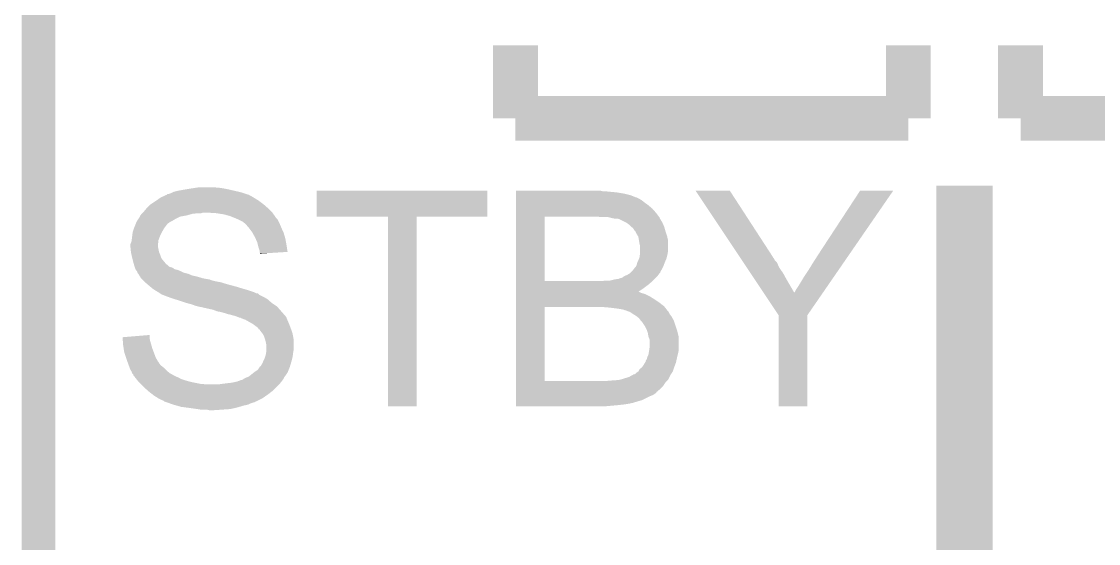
# Model space of a CAD drawing. Extents: x -4.2 to 27.1, y -3.9 to 55.1.
# Drawn here: x -1.346 to 3.527, y 19.971 to 22.333 of the extents above; entities that cross this region are included whole.
import ezdxf

# ---------------------------------------------------------------- set-up
doc = ezdxf.new("R2010")
doc.units = 0
doc.layers.add('MCP2517FD_CLICK_GKO', color=5, linetype='CONTINUOUS')
doc.layers.add('MCP2517FD_CLICK_GTO', color=14, linetype='CONTINUOUS')

msp = doc.modelspace()

# ---------------------------------------------------------------- linework, layer by layer
at = {"layer": 'MCP2517FD_CLICK_GKO', "const_width": 0.1524}
msp.add_lwpolyline([(-1.27, -3.81), (-1.27, 37.80028)], dxfattribs=at)
at = {"layer": 'MCP2517FD_CLICK_GTO'}
for points, const_width in [([(0.889, 21.8948), (0.889, 22.225)], 0.2032), ([(2.667, 21.8948), (2.667, 22.225)], 0.2032), ([(3.175, 21.8948), (3.175, 22.225)], 0.2032), ([(0.889, 21.8948), (2.667, 21.8948)], 0.2032), ([(3.175, 21.8948), (4.953, 21.8948)], 0.2032), ([(2.921, 11.049), (2.921, 21.59)], 0.254)]:
    msp.add_lwpolyline(points, dxfattribs=dict(at, const_width=const_width))
for points in [[(-0.71628, 21.53666), (-0.705106, 21.54174), (-0.296334, 21.53666), (-0.304802, 21.54174)], [(-0.705106, 21.54174), (-0.693936, 21.546818), (-0.304802, 21.54174), (-0.314956, 21.546818)], [(-0.693936, 21.546818), (-0.688358, 21.549354), (-0.314956, 21.546818), (-0.317494, 21.549354)], [(-0.688358, 21.549354), (-0.688346, 21.54936), (-0.317494, 21.549354), (-0.320036, 21.54936)], [(-0.688346, 21.54936), (-0.68834, 21.549362), (-0.320036, 21.54936), (-0.320042, 21.549362)], [(-0.68834, 21.549362), (-0.685794, 21.5519), (-0.320042, 21.549362), (-0.327656, 21.5519)], [(-0.685794, 21.5519), (-0.680716, 21.551902), (-0.327656, 21.5519), (-0.327662, 21.551902)], [(-0.680716, 21.551902), (-0.675638, 21.55444), (-0.327662, 21.551902), (-0.335278, 21.55444)], [(-0.675638, 21.55444), (-0.66802, 21.55698), (-0.335278, 21.55444), (-0.3429, 21.55698)], [(-0.66802, 21.55698), (-0.662942, 21.55952), (-0.3429, 21.55698), (-0.350522, 21.55952)], [(-0.662942, 21.55952), (-0.657858, 21.562062), (-0.350522, 21.55952), (-0.361536, 21.562062)], [(-0.657858, 21.562062), (-0.63754, 21.56714), (-0.361536, 21.562062), (-0.38354, 21.56714)], [(-0.63754, 21.56714), (-0.6096, 21.57222), (-0.38354, 21.56714), (-0.405552, 21.57222)], [(-0.6096, 21.57222), (-0.59436, 21.57476), (-0.405552, 21.57222), (-0.41656, 21.57476)], [(-0.59436, 21.57476), (-0.57912, 21.5773), (-0.41656, 21.57476), (-0.43053, 21.5773)], [(-0.57912, 21.5773), (-0.56261, 21.57984), (-0.43053, 21.5773), (-0.4445, 21.57984)], [(-0.56261, 21.57984), (-0.546098, 21.58238), (-0.4445, 21.57984), (-0.47244, 21.58238)], [(-0.01016, 21.450322), (-0.01014, 21.567118), (0.761978, 21.450322), (0.762, 21.567118)], [(-0.01014, 21.567118), (-0.010138, 21.56714), (0.762, 21.567118), (-0.010138, 21.56714)], [(0.89156, 21.5646), (0.891562, 21.56714), (1.285242, 21.5646), (1.275082, 21.56714)], [(0.89156, 21.56206), (0.89156, 21.5646), (1.3208, 21.56206), (1.2954, 21.5646)], [(0.89156, 21.55952), (0.89156, 21.56206), (1.34874, 21.55952), (1.3208, 21.56206)], [(0.89156, 21.55444), (0.89156, 21.55952), (1.37922, 21.55444), (1.34874, 21.55952)], [(0.89156, 21.546818), (0.89156, 21.55444), (1.409702, 21.546818), (1.37922, 21.55444)], [(0.89156, 21.53666), (0.89156, 21.546818), (1.435104, 21.53666), (1.409702, 21.546818)], [(1.704384, 21.56713), (1.70438, 21.567136), (1.859284, 21.56713), (1.70438, 21.567136)], [(1.90248, 21.269958), (1.704384, 21.56713), (2.05232, 21.269958), (1.859284, 21.56713)], [(2.2606, 21.28012), (2.448546, 21.567104), (2.40061, 21.28012), (2.598396, 21.567104)], [(2.448546, 21.567104), (2.44857, 21.56714), (2.598396, 21.567104), (2.44857, 21.56714)], [(-0.779778, 21.488402), (-0.76454, 21.50364), (-0.23114, 21.488402), (-0.248556, 21.50364)], [(-0.76454, 21.50364), (-0.76073, 21.50618), (-0.248556, 21.50364), (-0.25146, 21.50618)], [(-0.76073, 21.50618), (-0.74168, 21.51888), (-0.25146, 21.50618), (-0.268394, 21.51888)], [(-0.74168, 21.51888), (-0.738052, 21.52142), (-0.268394, 21.51888), (-0.271782, 21.52142)], [(-0.738052, 21.52142), (-0.71991, 21.53412), (-0.271782, 21.52142), (-0.2921, 21.53412)], [(-0.71991, 21.53412), (-0.71628, 21.53666), (-0.2921, 21.53412), (-0.296334, 21.53666)], [(0.89156, 21.536658), (0.89156, 21.53666), (1.437644, 21.536658), (1.435104, 21.53666)], [(0.89156, 21.53158), (0.89156, 21.536658), (1.447798, 21.53158), (1.437644, 21.536658)], [(0.89156, 21.52396), (0.89156, 21.53158), (1.4605, 21.52396), (1.447798, 21.53158)], [(0.89156, 21.5138), (0.89156, 21.52396), (1.4732, 21.5138), (1.4605, 21.52396)], [(0.89156, 21.5011), (0.89156, 21.5138), (1.49098, 21.5011), (1.4732, 21.5138)], [(0.89156, 21.48586), (0.89156, 21.5011), (1.508762, 21.48586), (1.49098, 21.5011)], [(-0.818728, 21.4376), (-0.810264, 21.450298), (-0.652778, 21.4376), (-0.627382, 21.450298)], [(-0.810264, 21.450298), (-0.81026, 21.450304), (-0.627382, 21.450298), (-0.62735, 21.450304)], [(-0.81026, 21.450304), (-0.810256, 21.452846), (-0.62735, 21.450304), (-0.613372, 21.452846)], [(-0.810256, 21.452846), (-0.808356, 21.45538), (-0.613372, 21.452846), (-0.599438, 21.45538)], [(-0.808356, 21.45538), (-0.802638, 21.463), (-0.599438, 21.45538), (-0.571502, 21.463)], [(-0.802638, 21.463), (-0.8001, 21.46554), (-0.571502, 21.463), (-0.5461, 21.46554)], [(-0.8001, 21.46554), (-0.797562, 21.468078), (-0.533404, 21.46554), (-0.525782, 21.468078)], [(-0.797562, 21.468078), (-0.79756, 21.46808), (-0.525782, 21.468078), (-0.505458, 21.46808)], [(-0.79756, 21.46808), (-0.79248, 21.47316), (-0.21082, 21.46808), (-0.215898, 21.47316)], [(-0.79248, 21.47316), (-0.779782, 21.488398), (-0.215898, 21.47316), (-0.231136, 21.488398)], [(-0.779782, 21.488398), (-0.779778, 21.488402), (-0.231136, 21.488398), (-0.23114, 21.488402)], [(-0.464818, 21.46554), (-0.505458, 21.46808), (-0.20904, 21.46554), (-0.21082, 21.46808)], [(-0.4318, 21.46046), (-0.464818, 21.46554), (-0.205484, 21.46046), (-0.20904, 21.46554)], [(-0.40386, 21.452842), (-0.4318, 21.46046), (-0.200152, 21.452842), (-0.205484, 21.46046)], [(-0.37846, 21.44268), (-0.40386, 21.452842), (-0.193038, 21.44268), (-0.200152, 21.452842)], [(0.312398, 21.4503), (-0.01016, 21.450322), (0.761978, 21.4503), (0.761978, 21.450322)], [(0.3124, 21.450278), (0.312398, 21.4503), (0.44196, 21.450278), (0.761978, 21.4503)], [(0.31242, 20.591802), (0.3124, 21.450278), (0.441938, 20.591802), (0.44196, 21.450278)], [(0.891552, 21.158222), (0.891558, 21.4503), (1.02108, 21.158222), (1.021102, 21.4503)], [(0.891558, 21.465542), (0.89156, 21.48586), (1.52654, 21.465542), (1.508762, 21.48586)], [(0.891558, 21.4503), (0.891558, 21.465542), (1.53797, 21.4503), (1.52654, 21.465542)], [(1.282698, 21.44776), (1.25222, 21.4503), (1.539874, 21.44776), (1.53797, 21.4503)], [(1.318278, 21.445216), (1.308102, 21.44776), (1.54178, 21.445216), (1.539874, 21.44776)], [(1.32842, 21.44268), (1.318278, 21.445216), (1.541784, 21.44268), (1.54178, 21.445216)], [(-0.843278, 21.379182), (-0.837354, 21.396958), (-0.7112, 21.379182), (-0.701042, 21.396958)], [(-0.837354, 21.396958), (-0.83566, 21.40204), (-0.701042, 21.396958), (-0.697232, 21.40204)], [(-0.83566, 21.40204), (-0.829566, 21.417278), (-0.697232, 21.40204), (-0.685802, 21.417278)], [(-0.829566, 21.417278), (-0.827532, 21.42236), (-0.685802, 21.417278), (-0.67818, 21.42236)], [(-0.827532, 21.42236), (-0.826516, 21.424898), (-0.67818, 21.42236), (-0.67564, 21.424898)], [(-0.826516, 21.424898), (-0.825498, 21.427442), (-0.67564, 21.424898), (-0.670556, 21.427442)], [(-0.825498, 21.427442), (-0.823808, 21.42998), (-0.670556, 21.427442), (-0.66548, 21.42998)], [(-0.823808, 21.42998), (-0.818728, 21.4376), (-0.66548, 21.42998), (-0.652778, 21.4376)], [(-0.378454, 21.442678), (-0.37846, 21.44268), (-0.193038, 21.442678), (-0.193038, 21.44268)], [(-0.366596, 21.437596), (-0.378454, 21.442678), (-0.187958, 21.437596), (-0.193038, 21.442678)], [(-0.36068, 21.43506), (-0.366596, 21.437596), (-0.18669, 21.43506), (-0.187958, 21.437596)], [(-0.345444, 21.427442), (-0.36068, 21.43506), (-0.18288, 21.427442), (-0.18669, 21.43506)], [(-0.34036, 21.422362), (-0.345444, 21.427442), (-0.18034, 21.422362), (-0.18288, 21.427442)], [(-0.335284, 21.419822), (-0.34036, 21.422362), (-0.17907, 21.419822), (-0.18034, 21.422362)], [(-0.333058, 21.41728), (-0.335284, 21.419822), (-0.1778, 21.41728), (-0.17907, 21.419822)], [(-0.3175, 21.3995), (-0.333058, 21.41728), (-0.17018, 21.3995), (-0.1778, 21.41728)], [(-0.30226, 21.379182), (-0.3175, 21.3995), (-0.161148, 21.379182), (-0.17018, 21.3995)], [(1.328458, 21.442674), (1.32842, 21.44268), (1.541784, 21.442674), (1.541784, 21.44268)], [(1.343662, 21.44014), (1.328458, 21.442674), (1.543474, 21.44014), (1.541784, 21.442674)], [(1.353822, 21.440138), (1.343662, 21.44014), (1.543476, 21.440138), (1.543474, 21.44014)], [(1.36144, 21.4376), (1.353822, 21.440138), (1.545168, 21.4376), (1.543476, 21.440138)], [(1.366516, 21.435062), (1.36144, 21.4376), (1.54686, 21.435062), (1.545168, 21.4376)], [(1.39192, 21.422358), (1.366516, 21.435062), (1.55448, 21.422358), (1.54686, 21.435062)], [(1.40208, 21.414738), (1.39192, 21.422358), (1.557748, 21.414738), (1.55448, 21.422358)], [(1.41224, 21.40458), (1.40208, 21.414738), (1.562102, 21.40458), (1.557748, 21.414738)], [(1.419862, 21.399498), (1.41224, 21.40458), (1.563554, 21.399498), (1.562102, 21.40458)], [(1.42494, 21.391878), (1.419862, 21.399498), (1.56573, 21.391878), (1.563554, 21.399498)], [(-0.847726, 21.343618), (-0.845186, 21.36394), (-0.72644, 21.343618), (-0.71882, 21.36394)], [(-0.845186, 21.36394), (-0.84328, 21.37918), (-0.71882, 21.36394), (-0.7112, 21.37918)], [(-0.84328, 21.37918), (-0.843278, 21.379182), (-0.7112, 21.37918), (-0.7112, 21.379182)], [(-0.300846, 21.37664), (-0.30226, 21.379182), (-0.160018, 21.37664), (-0.161148, 21.379182)], [(-0.28956, 21.35632), (-0.300846, 21.37664), (-0.153922, 21.35632), (-0.160018, 21.37664)], [(-0.287302, 21.35124), (-0.28956, 21.35632), (-0.1524, 21.35124), (-0.153922, 21.35632)], [(-0.2794, 21.333462), (-0.287302, 21.35124), (-0.149166, 21.333462), (-0.1524, 21.35124)], [(1.427494, 21.3868), (1.42494, 21.391878), (1.56718, 21.3868), (1.56573, 21.391878)], [(1.430026, 21.386786), (1.427494, 21.3868), (1.567186, 21.386786), (1.56718, 21.3868)], [(1.43764, 21.371562), (1.430026, 21.386786), (1.57226, 21.371562), (1.567186, 21.386786)], [(1.442214, 21.363938), (1.43764, 21.371562), (1.5748, 21.363938), (1.57226, 21.371562)], [(1.44526, 21.358858), (1.442214, 21.363938), (1.57593, 21.358858), (1.5748, 21.363938)], [(1.448224, 21.341078), (1.44526, 21.358858), (1.57988, 21.341078), (1.57593, 21.358858)], [(-0.85344, 21.320758), (-0.853438, 21.325844), (-0.72898, 21.320758), (-0.728416, 21.325844)], [(-0.85344, 21.313138), (-0.85344, 21.320758), (-0.72898, 21.313138), (-0.72898, 21.320758)], [(-0.852424, 21.30298), (-0.85344, 21.313138), (-0.72644, 21.30298), (-0.72898, 21.313138)], [(-0.853438, 21.325844), (-0.84836, 21.338544), (-0.728416, 21.325844), (-0.727004, 21.338544)], [(-0.851152, 21.290278), (-0.852424, 21.30298), (-0.723898, 21.290278), (-0.72644, 21.30298)], [(-0.84836, 21.338544), (-0.847726, 21.343618), (-0.727004, 21.338544), (-0.72644, 21.343618)], [(-0.276858, 21.3233), (-0.2794, 21.333462), (-0.14732, 21.3233), (-0.149166, 21.333462)], [(-0.274318, 21.31314), (-0.276858, 21.3233), (-0.145764, 21.31314), (-0.14732, 21.3233)], [(-0.269242, 21.297902), (-0.274318, 21.31314), (-0.14343, 21.297902), (-0.145764, 21.31314)], [(-0.26924, 21.290284), (-0.269242, 21.297902), (-0.142264, 21.290284), (-0.14343, 21.297902)], [(1.45034, 21.32838), (1.448224, 21.341078), (1.57988, 21.32838), (1.57988, 21.341078)], [(1.45288, 21.318218), (1.45034, 21.32838), (1.57988, 21.318218), (1.57988, 21.32838)], [(1.45288, 21.295358), (1.45288, 21.318218), (1.57988, 21.295358), (1.57988, 21.318218)], [(-0.8509, 21.287742), (-0.851152, 21.290278), (-0.722882, 21.287742), (-0.723898, 21.290278)], [(-0.848642, 21.277582), (-0.8509, 21.287742), (-0.71882, 21.277582), (-0.722882, 21.287742)], [(-0.84582, 21.26488), (-0.848642, 21.277582), (-0.714584, 21.26488), (-0.71882, 21.277582)], [(-0.845184, 21.262338), (-0.84582, 21.26488), (-0.713738, 21.262338), (-0.714584, 21.26488)], [(-0.84201, 21.24964), (-0.845184, 21.262338), (-0.70358, 21.24964), (-0.713738, 21.262338)], [(-0.84074, 21.24456), (-0.84201, 21.24964), (-0.699346, 21.24456), (-0.70358, 21.24964)], [(-0.269236, 21.290278), (-0.26924, 21.290284), (-0.142264, 21.290278), (-0.142264, 21.290284)], [(-0.266702, 21.285204), (-0.269236, 21.290278), (-0.225408, 21.285204), (-0.142264, 21.290278)], [(-0.2667, 21.282684), (-0.266702, 21.285204), (-0.2667, 21.282684), (-0.225408, 21.285204)], [(1.440178, 21.24202), (1.44526, 21.25218), (1.56464, 21.24202), (1.568992, 21.25218)], [(1.44526, 21.25218), (1.448306, 21.259798), (1.568992, 21.25218), (1.572258, 21.259798)], [(1.448306, 21.259798), (1.450338, 21.264878), (1.572258, 21.259798), (1.573528, 21.264878)], [(1.450338, 21.264878), (1.452516, 21.28012), (1.573528, 21.264878), (1.57734, 21.28012)], [(1.452516, 21.28012), (1.45288, 21.28266), (1.57734, 21.28012), (1.577762, 21.28266)], [(1.45288, 21.28266), (1.45288, 21.295358), (1.577762, 21.28266), (1.57988, 21.295358)], [(1.905864, 21.26488), (1.90248, 21.269958), (2.054862, 21.26488), (2.05232, 21.269958)], [(1.90756, 21.262336), (1.905864, 21.26488), (2.057402, 21.262336), (2.054862, 21.26488)], [(1.910946, 21.257258), (1.90756, 21.262336), (2.059942, 21.257258), (2.057402, 21.262336)], [(1.916026, 21.249638), (1.910946, 21.257258), (2.065022, 21.249638), (2.059942, 21.257258)], [(1.921106, 21.242016), (1.916026, 21.249638), (2.072642, 21.242016), (2.065022, 21.249638)], [(2.23774, 21.24456), (2.2606, 21.28012), (2.376102, 21.24456), (2.40061, 21.28012)], [(-0.837836, 21.2344), (-0.84074, 21.24456), (-0.690878, 21.2344), (-0.699346, 21.24456)], [(-0.836384, 21.229318), (-0.837836, 21.2344), (-0.683258, 21.229318), (-0.690878, 21.2344)], [(-0.83566, 21.22678), (-0.836384, 21.229318), (-0.680718, 21.22678), (-0.683258, 21.229318)], [(-0.834812, 21.224238), (-0.83566, 21.22678), (-0.678176, 21.224238), (-0.680718, 21.22678)], [(-0.833964, 21.221698), (-0.834812, 21.224238), (-0.673098, 21.221698), (-0.678176, 21.224238)], [(-0.833118, 21.219158), (-0.833964, 21.221698), (-0.662936, 21.219158), (-0.673098, 21.221698)], [(-0.83058, 21.211542), (-0.833118, 21.219158), (-0.652782, 21.211542), (-0.662936, 21.219158)], [(-0.830576, 21.211538), (-0.83058, 21.211542), (-0.652778, 21.211538), (-0.652782, 21.211542)], [(-0.828672, 21.208998), (-0.830576, 21.211538), (-0.640078, 21.208998), (-0.652778, 21.211538)], [(-0.824864, 21.20392), (-0.828672, 21.208998), (-0.62738, 21.20392), (-0.640078, 21.208998)], [(-0.822962, 21.201382), (-0.824864, 21.20392), (-0.622304, 21.201382), (-0.62738, 21.20392)], [(-0.821264, 21.196298), (-0.822962, 21.201382), (-0.612138, 21.196298), (-0.622304, 21.201382)], [(1.412232, 21.198834), (1.419858, 21.20646), (1.54432, 21.198834), (1.548554, 21.20646)], [(1.419858, 21.20646), (1.42748, 21.216618), (1.548554, 21.20646), (1.554198, 21.216618)], [(1.42748, 21.216618), (1.432556, 21.221698), (1.554198, 21.216618), (1.55702, 21.221698)], [(1.432556, 21.221698), (1.432558, 21.2217), (1.55702, 21.221698), (1.55702, 21.2217)], [(1.432558, 21.2217), (1.43764, 21.231858), (1.55702, 21.2217), (1.560828, 21.231858)], [(1.43764, 21.231858), (1.440178, 21.242018), (1.560828, 21.231858), (1.564638, 21.242018)], [(1.440178, 21.242018), (1.440178, 21.24202), (1.564638, 21.242018), (1.56464, 21.24202)], [(1.936344, 21.219158), (1.921106, 21.242016), (2.082802, 21.219158), (2.072642, 21.242016)], [(1.953274, 21.19376), (1.936344, 21.219158), (2.10058, 21.19376), (2.082802, 21.219158)], [(2.197098, 21.18106), (2.21742, 21.21154), (2.332338, 21.18106), (2.353346, 21.21154)], [(2.21742, 21.21154), (2.23774, 21.24456), (2.353346, 21.21154), (2.376102, 21.24456)], [(-0.82042, 21.193764), (-0.821264, 21.196298), (-0.602002, 21.193764), (-0.612138, 21.196298)], [(-0.817882, 21.191222), (-0.82042, 21.193764), (-0.591834, 21.191222), (-0.602002, 21.193764)], [(-0.817878, 21.191218), (-0.817882, 21.191222), (-0.591818, 21.191218), (-0.591834, 21.191222)], [(-0.813116, 21.1836), (-0.817878, 21.191218), (-0.574038, 21.1836), (-0.591818, 21.191218)], [(-0.80994, 21.17852), (-0.813116, 21.1836), (-0.551182, 21.17852), (-0.574038, 21.1836)], [(-0.80518, 21.170902), (-0.80994, 21.17852), (-0.525786, 21.170902), (-0.551182, 21.17852)], [(-0.805178, 21.1709), (-0.80518, 21.170902), (-0.52578, 21.1709), (-0.525786, 21.170902)], [(-0.800098, 21.16582), (-0.805178, 21.1709), (-0.497838, 21.16582), (-0.52578, 21.1709)], [(-0.800096, 21.165818), (-0.800098, 21.16582), (-0.495296, 21.165818), (-0.497838, 21.16582)], [(-0.797558, 21.16328), (-0.800096, 21.165818), (-0.490218, 21.16328), (-0.495296, 21.165818)], [(-0.795022, 21.160742), (-0.797558, 21.16328), (-0.4826, 21.160742), (-0.490218, 21.16328)], [(-0.79248, 21.1582), (-0.795022, 21.160742), (-0.47244, 21.1582), (-0.4826, 21.160742)], [(-0.78994, 21.15566), (-0.79248, 21.1582), (-0.45974, 21.15566), (-0.47244, 21.1582)], [(-0.7874, 21.153118), (-0.78994, 21.15566), (-0.444498, 21.153118), (-0.45974, 21.15566)], [(-0.781474, 21.14804), (-0.7874, 21.153118), (-0.42926, 21.14804), (-0.444498, 21.153118)], [(0.891552, 21.1582), (0.891552, 21.158222), (1.280158, 21.1582), (1.02108, 21.158222)], [(0.891552, 21.15566), (0.891552, 21.1582), (1.50622, 21.15566), (1.508758, 21.1582)], [(0.891552, 21.14042), (0.891552, 21.15566), (1.488442, 21.14042), (1.50622, 21.15566)], [(1.280158, 21.1582), (1.29794, 21.16074), (1.508758, 21.1582), (1.511298, 21.16074)], [(1.318258, 21.16074), (1.33858, 21.16582), (1.511298, 21.16074), (1.516378, 21.16582)], [(1.33858, 21.16582), (1.353818, 21.16836), (1.516378, 21.16582), (1.518918, 21.16836)], [(1.356356, 21.16836), (1.361438, 21.1709), (1.518918, 21.16836), (1.521458, 21.1709)], [(1.361438, 21.1709), (1.371598, 21.173438), (1.521458, 21.1709), (1.523996, 21.173438)], [(1.371598, 21.173438), (1.381758, 21.181058), (1.523996, 21.173438), (1.531616, 21.181058)], [(1.381758, 21.181058), (1.381762, 21.18106), (1.531616, 21.181058), (1.531618, 21.18106)], [(1.381762, 21.18106), (1.394462, 21.18614), (1.531618, 21.18106), (1.535428, 21.18614)], [(1.394462, 21.18614), (1.402924, 21.191218), (1.535428, 21.18614), (1.53924, 21.191218)], [(1.402924, 21.191218), (1.407158, 21.193758), (1.53924, 21.191218), (1.541778, 21.193758)], [(1.407158, 21.193758), (1.409692, 21.196294), (1.541778, 21.193758), (1.544314, 21.196294)], [(1.409692, 21.196294), (1.412232, 21.198834), (1.544314, 21.196294), (1.54432, 21.198834)], [(1.971898, 21.16582), (1.953274, 21.19376), (2.11582, 21.16582), (2.10058, 21.19376)], [(2.01248, 21.104942), (1.971898, 21.16582), (2.15138, 21.104942), (2.11582, 21.16582)], [(2.16916, 21.13534), (2.18186, 21.15566), (2.30083, 21.13534), (2.314834, 21.15566)], [(2.18186, 21.15566), (2.197098, 21.18106), (2.314834, 21.15566), (2.332338, 21.18106)], [(-0.775546, 21.14296), (-0.781474, 21.14804), (-0.41148, 21.14296), (-0.42926, 21.14804)], [(-0.76962, 21.13788), (-0.775546, 21.14296), (-0.39243, 21.13788), (-0.41148, 21.14296)], [(-0.763524, 21.1328), (-0.76962, 21.13788), (-0.37338, 21.1328), (-0.39243, 21.13788)], [(-0.75438, 21.12518), (-0.763524, 21.1328), (-0.348614, 21.12518), (-0.37338, 21.1328)], [(-0.75057, 21.12264), (-0.75438, 21.12518), (-0.34036, 21.12264), (-0.348614, 21.12518)], [(-0.742952, 21.11756), (-0.75057, 21.12264), (-0.32258, 21.11756), (-0.34036, 21.12264)], [(-0.73914, 21.115018), (-0.742952, 21.11756), (-0.314954, 21.115018), (-0.32258, 21.11756)], [(-0.726438, 21.1074), (-0.73914, 21.115018), (-0.2921, 21.1074), (-0.314954, 21.115018)], [(-0.71882, 21.10232), (-0.726438, 21.1074), (-0.281936, 21.10232), (-0.2921, 21.1074)], [(0.89155, 21.10994), (0.891552, 21.12518), (1.445332, 21.10994), (1.46812, 21.12518)], [(0.89155, 21.109938), (0.89155, 21.10994), (1.447804, 21.109938), (1.445332, 21.10994)], [(0.89155, 21.104858), (0.89155, 21.109938), (1.457962, 21.104858), (1.447804, 21.109938)], [(0.89155, 21.09978), (0.89155, 21.104858), (1.47574, 21.09978), (1.457962, 21.104858)], [(0.891552, 21.12518), (0.891552, 21.14042), (1.46812, 21.12518), (1.488442, 21.14042)], [(2.080256, 21.003266), (2.01248, 21.104942), (2.209806, 21.003266), (2.27988, 21.104942)], [(2.15138, 21.104942), (2.151386, 21.107406), (2.27988, 21.104942), (2.281578, 21.107406)], [(2.151386, 21.107406), (2.153922, 21.109944), (2.281578, 21.107406), (2.283326, 21.109944)], [(2.153922, 21.109944), (2.159002, 21.120102), (2.283326, 21.109944), (2.290328, 21.120102)], [(2.159002, 21.120102), (2.16916, 21.13534), (2.290328, 21.120102), (2.30083, 21.13534)], [(-0.718812, 21.102314), (-0.71882, 21.10232), (-0.276854, 21.102314), (-0.281936, 21.10232)], [(-0.71628, 21.099784), (-0.718812, 21.102314), (-0.274322, 21.099784), (-0.276854, 21.102314)], [(-0.709916, 21.097238), (-0.71628, 21.099784), (-0.271776, 21.097238), (-0.274322, 21.099784)], [(-0.69088, 21.08962), (-0.709916, 21.097238), (-0.25654, 21.08962), (-0.271776, 21.097238)], [(-0.683896, 21.08708), (-0.69088, 21.08962), (-0.251462, 21.08708), (-0.25654, 21.08962)], [(-0.66294, 21.079458), (-0.683896, 21.08708), (-0.23812, 21.079458), (-0.251462, 21.08708)], [(-0.654688, 21.07692), (-0.66294, 21.079458), (-0.23368, 21.07692), (-0.23812, 21.079458)], [(-0.62992, 21.0693), (-0.654688, 21.07692), (-0.22497, 21.0693), (-0.23368, 21.07692)], [(-0.59944, 21.05914), (-0.62992, 21.0693), (-0.21336, 21.05914), (-0.22497, 21.0693)], [(-0.5715, 21.051522), (-0.59944, 21.05914), (-0.201932, 21.051522), (-0.21336, 21.05914)], [(0.89155, 21.08962), (0.89155, 21.09978), (1.496058, 21.08962), (1.47574, 21.09978)], [(0.89155, 21.07692), (0.89155, 21.08962), (1.51638, 21.07692), (1.496058, 21.08962)], [(0.89155, 21.06168), (0.89155, 21.07692), (1.53924, 21.06168), (1.51638, 21.07692)], [(0.89155, 21.043898), (0.89155, 21.06168), (1.562102, 21.043898), (1.53924, 21.06168)], [(-0.558802, 21.046442), (-0.5715, 21.051522), (-0.194312, 21.046442), (-0.201932, 21.051522)], [(-0.54863, 21.043898), (-0.558802, 21.046442), (-0.190498, 21.043898), (-0.194312, 21.046442)], [(-0.538482, 21.04136), (-0.54863, 21.043898), (-0.188276, 21.04136), (-0.190498, 21.043898)], [(-0.528324, 21.038822), (-0.533404, 21.04136), (-0.186056, 21.038822), (-0.188276, 21.04136)], [(-0.525782, 21.03882), (-0.528324, 21.038822), (-0.186054, 21.03882), (-0.186056, 21.038822)], [(-0.480062, 21.02866), (-0.525782, 21.03882), (-0.177164, 21.02866), (-0.186054, 21.03882)], [(-0.459742, 21.021042), (-0.480062, 21.02866), (-0.1705, 21.021042), (-0.177164, 21.02866)], [(-0.4445, 21.0185), (-0.459742, 21.021042), (-0.168276, 21.0185), (-0.1705, 21.021042)], [(-0.42672, 21.01342), (-0.4445, 21.0185), (-0.16383, 21.01342), (-0.168276, 21.0185)], [(-0.41148, 21.008342), (-0.42672, 21.01342), (-0.159388, 21.008342), (-0.16383, 21.01342)], [(-0.398782, 21.0058), (-0.41148, 21.008342), (-0.157164, 21.0058), (-0.159388, 21.008342)], [(-0.391158, 21.00326), (-0.398782, 21.0058), (-0.154942, 21.00326), (-0.157164, 21.0058)], [(0.891542, 20.706102), (0.89155, 21.04136), (1.02108, 20.706102), (1.021102, 21.04136)], [(0.89155, 21.04136), (0.89155, 21.043898), (1.564078, 21.04136), (1.562102, 21.043898)], [(1.3081, 21.03882), (1.27762, 21.04136), (1.566052, 21.03882), (1.564078, 21.04136)], [(1.33096, 21.03628), (1.3081, 21.03882), (1.568028, 21.03628), (1.566052, 21.03882)], [(1.35128, 21.03374), (1.33096, 21.03628), (1.570004, 21.03374), (1.568028, 21.03628)], [(1.36652, 21.0312), (1.35128, 21.03374), (1.57198, 21.0312), (1.570004, 21.03374)], [(1.379222, 21.028658), (1.36652, 21.0312), (1.573958, 21.028658), (1.57198, 21.0312)], [(1.384304, 21.02612), (1.379222, 21.028658), (1.575932, 21.02612), (1.573958, 21.028658)], [(1.386844, 21.026118), (1.384304, 21.02612), (1.575934, 21.026118), (1.575932, 21.02612)], [(1.400386, 21.02104), (1.386844, 21.026118), (1.579882, 21.02104), (1.575934, 21.026118)], [(1.407162, 21.018498), (1.400386, 21.02104), (1.582422, 21.018498), (1.579882, 21.02104)], [(1.407166, 21.018496), (1.407162, 21.018498), (1.582422, 21.018496), (1.582422, 21.018498)], [(1.422398, 21.00834), (1.407166, 21.018496), (1.587502, 21.00834), (1.582422, 21.018496)], [(1.4351, 21.00072), (1.422398, 21.00834), (1.593216, 21.00072), (1.587502, 21.00834)], [(-0.381006, 21.00072), (-0.391158, 21.00326), (-0.1524, 21.00072), (-0.154942, 21.00326)], [(-0.381, 21.000718), (-0.381006, 21.00072), (-0.152398, 21.000718), (-0.1524, 21.00072)], [(-0.373378, 20.99818), (-0.381, 21.000718), (-0.150706, 20.99818), (-0.152398, 21.000718)], [(-0.360684, 20.993102), (-0.373378, 20.99818), (-0.14732, 20.993102), (-0.150706, 20.99818)], [(-0.355606, 20.9931), (-0.360684, 20.993102), (-0.14732, 20.9931), (-0.14732, 20.993102)], [(-0.35306, 20.990564), (-0.355606, 20.9931), (-0.146304, 20.990564), (-0.14732, 20.9931)], [(-0.33274, 20.98294), (-0.35306, 20.990564), (-0.143256, 20.98294), (-0.146304, 20.990564)], [(-0.328294, 20.9804), (-0.33274, 20.98294), (-0.14224, 20.9804), (-0.143256, 20.98294)], [(-0.297182, 20.962622), (-0.328294, 20.9804), (-0.13462, 20.962622), (-0.14224, 20.9804)], [(-0.297178, 20.96262), (-0.297182, 20.962622), (-0.13462, 20.96262), (-0.13462, 20.962622)], [(-0.276862, 20.947382), (-0.297178, 20.96262), (-0.128904, 20.947382), (-0.13462, 20.96262)], [(1.438278, 20.998178), (1.4351, 21.00072), (1.595122, 20.998178), (1.593216, 21.00072)], [(1.447802, 20.990558), (1.438278, 20.998178), (1.599476, 20.990558), (1.595122, 20.998178)], [(1.455422, 20.9804), (1.447802, 20.990558), (1.60528, 20.9804), (1.599476, 20.990558)], [(1.455424, 20.980398), (1.455422, 20.9804), (1.60528, 20.980398), (1.60528, 20.9804)], [(1.4605, 20.97532), (1.455424, 20.980398), (1.606974, 20.97532), (1.60528, 20.980398)], [(1.47574, 20.952458), (1.4605, 20.97532), (1.614594, 20.952458), (1.606974, 20.97532)], [(2.080258, 21.003256), (2.080256, 21.003266), (2.2098, 21.003256), (2.209806, 21.003266)], [(2.08026, 20.591802), (2.080258, 21.003256), (2.209778, 20.591802), (2.2098, 21.003256)], [(-0.888998, 20.904178), (-0.76708, 20.914336), (-0.76708, 20.904178), (-0.76708, 20.914336)], [(-0.27347, 20.9423), (-0.276862, 20.947382), (-0.127, 20.9423), (-0.128904, 20.947382)], [(-0.27178, 20.939764), (-0.27347, 20.9423), (-0.126154, 20.939764), (-0.127, 20.9423)], [(-0.266714, 20.937226), (-0.27178, 20.939764), (-0.125308, 20.937226), (-0.126154, 20.939764)], [(-0.2667, 20.934686), (-0.266714, 20.937226), (-0.124462, 20.934686), (-0.125308, 20.937226)], [(-0.25654, 20.92198), (-0.2667, 20.934686), (-0.120226, 20.92198), (-0.124462, 20.934686)], [(-0.255014, 20.91944), (-0.25654, 20.92198), (-0.11938, 20.91944), (-0.120226, 20.92198)], [(-0.24892, 20.909282), (-0.255014, 20.91944), (-0.117532, 20.909282), (-0.11938, 20.91944)], [(-0.24384, 20.894038), (-0.24892, 20.909282), (-0.11476, 20.894038), (-0.117532, 20.909282)], [(1.48336, 20.937218), (1.47574, 20.952458), (1.619674, 20.937218), (1.614594, 20.952458)], [(1.484208, 20.93468), (1.48336, 20.937218), (1.620518, 20.93468), (1.619674, 20.937218)], [(1.48844, 20.92198), (1.484208, 20.93468), (1.623694, 20.92198), (1.620518, 20.93468)], [(1.490982, 20.906738), (1.48844, 20.92198), (1.627506, 20.906738), (1.623694, 20.92198)], [(-0.888818, 20.901658), (-0.888998, 20.904178), (-0.76708, 20.901658), (-0.76708, 20.904178)], [(-0.88791, 20.88896), (-0.888818, 20.901658), (-0.76454, 20.88896), (-0.76708, 20.901658)], [(-0.88646, 20.868638), (-0.88791, 20.88896), (-0.758732, 20.868638), (-0.76454, 20.88896)], [(-0.884114, 20.8534), (-0.88646, 20.868638), (-0.75438, 20.8534), (-0.758732, 20.868638)], [(-0.243204, 20.891498), (-0.24384, 20.894038), (-0.1143, 20.891498), (-0.11476, 20.894038)], [(-0.2413, 20.88388), (-0.243204, 20.891498), (-0.1143, 20.88388), (-0.1143, 20.891498)], [(-0.23876, 20.871182), (-0.2413, 20.88388), (-0.1143, 20.871182), (-0.1143, 20.88388)], [(-0.23876, 20.850858), (-0.23876, 20.871182), (-0.1143, 20.850858), (-0.1143, 20.871182)], [(1.491998, 20.904198), (1.490982, 20.906738), (1.62814, 20.904198), (1.627506, 20.906738)], [(1.49606, 20.894036), (1.491998, 20.904198), (1.62814, 20.894036), (1.62814, 20.904198)], [(1.49606, 20.85848), (1.49606, 20.894036), (1.62814, 20.85848), (1.62814, 20.894036)], [(-0.88138, 20.83562), (-0.884114, 20.8534), (-0.747712, 20.83562), (-0.75438, 20.8534)], [(-0.873758, 20.812758), (-0.88138, 20.83562), (-0.73914, 20.812758), (-0.747712, 20.83562)], [(-0.87122, 20.80514), (-0.873758, 20.812758), (-0.734784, 20.80514), (-0.73914, 20.812758)], [(-0.24638, 20.807682), (-0.243842, 20.8153), (-0.121286, 20.807682), (-0.11938, 20.8153)], [(-0.243842, 20.8153), (-0.2413, 20.82292), (-0.11938, 20.8153), (-0.118428, 20.82292)], [(-0.2413, 20.82292), (-0.239184, 20.83562), (-0.118428, 20.82292), (-0.11684, 20.83562)], [(-0.239184, 20.83562), (-0.23876, 20.838162), (-0.11684, 20.83562), (-0.116418, 20.838162)], [(-0.23876, 20.838162), (-0.23876, 20.850858), (-0.116418, 20.838162), (-0.1143, 20.850858)], [(1.483358, 20.805136), (1.485262, 20.81276), (1.618824, 20.805136), (1.62052, 20.81276)], [(1.485262, 20.81276), (1.485898, 20.815298), (1.62052, 20.81276), (1.621154, 20.815298)], [(1.485898, 20.815298), (1.490978, 20.825458), (1.621154, 20.815298), (1.623694, 20.825458)], [(1.490978, 20.825458), (1.492248, 20.83308), (1.623694, 20.825458), (1.6256, 20.83308)], [(1.492248, 20.83308), (1.49352, 20.8407), (1.6256, 20.83308), (1.62687, 20.8407)], [(1.49352, 20.8407), (1.494608, 20.848318), (1.62687, 20.8407), (1.62814, 20.848318)], [(1.494608, 20.848318), (1.49606, 20.85848), (1.62814, 20.848318), (1.62814, 20.85848)], [(-0.867524, 20.79498), (-0.87122, 20.80514), (-0.728978, 20.79498), (-0.734784, 20.80514)], [(-0.8666, 20.792436), (-0.867524, 20.79498), (-0.726438, 20.792436), (-0.728978, 20.79498)], [(-0.864754, 20.78736), (-0.8666, 20.792436), (-0.723898, 20.78736), (-0.726438, 20.792436)], [(-0.86106, 20.7772), (-0.864754, 20.78736), (-0.716278, 20.7772), (-0.723898, 20.78736)], [(-0.861058, 20.777198), (-0.86106, 20.7772), (-0.716278, 20.777198), (-0.716278, 20.7772)], [(-0.85725, 20.76704), (-0.861058, 20.777198), (-0.70358, 20.76704), (-0.716278, 20.777198)], [(-0.85344, 20.75688), (-0.85725, 20.76704), (-0.69342, 20.75688), (-0.70358, 20.76704)], [(-0.276858, 20.756882), (-0.268386, 20.76958), (-0.13716, 20.756882), (-0.132078, 20.76958)], [(-0.268386, 20.76958), (-0.26669, 20.77212), (-0.132078, 20.76958), (-0.131318, 20.77212)], [(-0.26669, 20.77212), (-0.264154, 20.772134), (-0.131318, 20.77212), (-0.131314, 20.772134)], [(-0.264154, 20.772134), (-0.261618, 20.777202), (-0.131314, 20.772134), (-0.129794, 20.777202)], [(-0.261618, 20.777202), (-0.25654, 20.78482), (-0.129794, 20.777202), (-0.127508, 20.78482)], [(-0.25654, 20.78482), (-0.252476, 20.794982), (-0.127508, 20.78482), (-0.12446, 20.794982)], [(-0.252476, 20.794982), (-0.25146, 20.79752), (-0.12446, 20.794982), (-0.123826, 20.79752)], [(-0.25146, 20.79752), (-0.24638, 20.807682), (-0.123826, 20.79752), (-0.121286, 20.807682)], [(1.450338, 20.759414), (1.460498, 20.767038), (1.604428, 20.759414), (1.606972, 20.767038)], [(1.460498, 20.767038), (1.462404, 20.76958), (1.606972, 20.767038), (1.60782, 20.76958)], [(1.462404, 20.76958), (1.46812, 20.7772), (1.60782, 20.76958), (1.610676, 20.7772)], [(1.46812, 20.7772), (1.475738, 20.789898), (1.610676, 20.7772), (1.615438, 20.789898)], [(1.475738, 20.789898), (1.478274, 20.792434), (1.615438, 20.789898), (1.616, 20.792434)], [(1.478274, 20.792434), (1.47828, 20.797516), (1.616, 20.792434), (1.61713, 20.797516)], [(1.47828, 20.797516), (1.483358, 20.805136), (1.61713, 20.797516), (1.618824, 20.805136)], [(-0.851746, 20.75434), (-0.85344, 20.75688), (-0.69088, 20.75434), (-0.69342, 20.75688)], [(-0.848362, 20.749264), (-0.851746, 20.75434), (-0.684788, 20.749264), (-0.69088, 20.75434)], [(-0.84582, 20.741644), (-0.848362, 20.749264), (-0.675644, 20.741644), (-0.684788, 20.749264)], [(-0.845814, 20.741638), (-0.84582, 20.741644), (-0.675638, 20.741638), (-0.675644, 20.741644)], [(-0.840746, 20.736566), (-0.845814, 20.741638), (-0.666508, 20.736566), (-0.675638, 20.741638)], [(-0.84074, 20.731494), (-0.840746, 20.736566), (-0.657378, 20.731494), (-0.666508, 20.736566)], [(-0.835674, 20.728946), (-0.84074, 20.731494), (-0.652792, 20.728946), (-0.657378, 20.731494)], [(-0.835672, 20.72894), (-0.835674, 20.728946), (-0.652782, 20.72894), (-0.652792, 20.728946)], [(-0.83566, 20.726406), (-0.835672, 20.72894), (-0.64708, 20.726406), (-0.652782, 20.72894)], [(-0.829558, 20.718778), (-0.83566, 20.726406), (-0.62992, 20.718778), (-0.64708, 20.726406)], [(-0.827528, 20.71624), (-0.829558, 20.718778), (-0.627374, 20.71624), (-0.62992, 20.718778)], [(-0.827526, 20.716238), (-0.827528, 20.71624), (-0.624836, 20.716238), (-0.627374, 20.71624)], [(-0.825496, 20.7137), (-0.827526, 20.716238), (-0.619758, 20.7137), (-0.624836, 20.716238)], [(-0.821434, 20.70862), (-0.825496, 20.7137), (-0.60452, 20.70862), (-0.619758, 20.7137)], [(-0.347974, 20.711164), (-0.340368, 20.716234), (-0.163828, 20.711164), (-0.160024, 20.716234)], [(-0.340368, 20.716234), (-0.340358, 20.71624), (-0.160024, 20.716234), (-0.160024, 20.71624)], [(-0.340358, 20.71624), (-0.335288, 20.718776), (-0.160024, 20.71624), (-0.16002, 20.718776)], [(-0.335288, 20.718776), (-0.3302, 20.72132), (-0.16002, 20.718776), (-0.15824, 20.72132)], [(-0.3302, 20.72132), (-0.3175, 20.726402), (-0.15824, 20.72132), (-0.154684, 20.726402)], [(-0.3175, 20.726402), (-0.295278, 20.744178), (-0.154684, 20.726402), (-0.142242, 20.744178)], [(-0.295278, 20.744178), (-0.2921, 20.74672), (-0.142242, 20.744178), (-0.141226, 20.74672)], [(-0.2921, 20.74672), (-0.276858, 20.756882), (-0.141226, 20.74672), (-0.13716, 20.756882)], [(1.358898, 20.71116), (1.36906, 20.713702), (1.579878, 20.71116), (1.581148, 20.713702)], [(1.36906, 20.713702), (1.37668, 20.71624), (1.581148, 20.713702), (1.582418, 20.71624)], [(1.37668, 20.71624), (1.402078, 20.723858), (1.582418, 20.71624), (1.586228, 20.723858)], [(1.402078, 20.723858), (1.424936, 20.736558), (1.586228, 20.723858), (1.59258, 20.736558)], [(1.424936, 20.736558), (1.427476, 20.73656), (1.59258, 20.736558), (1.59258, 20.73656)], [(1.427476, 20.73656), (1.432556, 20.739098), (1.59258, 20.73656), (1.594272, 20.739098)], [(1.432556, 20.739098), (1.437638, 20.744178), (1.594272, 20.739098), (1.597658, 20.744178)], [(1.437638, 20.744178), (1.43764, 20.74418), (1.597658, 20.744178), (1.59766, 20.74418)], [(1.43764, 20.74418), (1.441444, 20.746718), (1.59766, 20.74418), (1.600196, 20.746718)], [(1.441444, 20.746718), (1.445256, 20.74926), (1.600196, 20.746718), (1.601042, 20.74926)], [(1.445256, 20.74926), (1.450338, 20.759414), (1.601042, 20.74926), (1.604428, 20.759414)], [(-0.81737, 20.70354), (-0.821434, 20.70862), (-0.586742, 20.70354), (-0.60452, 20.70862)], [(-0.815342, 20.701002), (-0.81737, 20.70354), (-0.57532, 20.701002), (-0.586742, 20.70354)], [(-0.8128, 20.69846), (-0.815342, 20.701002), (-0.56388, 20.69846), (-0.57532, 20.701002)], [(-0.80772, 20.69338), (-0.8128, 20.69846), (-0.53848, 20.69338), (-0.56388, 20.69846)], [(-0.80518, 20.69084), (-0.80772, 20.69338), (-0.510542, 20.69084), (-0.53848, 20.69338)], [(-0.79248, 20.67814), (-0.80518, 20.69084), (-0.193042, 20.67814), (-0.180342, 20.69084)], [(-0.775334, 20.6629), (-0.79248, 20.67814), (-0.208282, 20.6629), (-0.193042, 20.67814)], [(-0.45466, 20.69084), (-0.43688, 20.69338), (-0.180342, 20.69084), (-0.1778, 20.69338)], [(-0.43688, 20.69338), (-0.41656, 20.69592), (-0.1778, 20.69338), (-0.175768, 20.69592)], [(-0.41656, 20.69592), (-0.3937, 20.69846), (-0.175768, 20.69592), (-0.173736, 20.69846)], [(-0.3937, 20.69846), (-0.370838, 20.703542), (-0.173736, 20.69846), (-0.169672, 20.703542)], [(-0.370838, 20.703542), (-0.364068, 20.70608), (-0.169672, 20.703542), (-0.16764, 20.70608)], [(-0.364068, 20.70608), (-0.350516, 20.71116), (-0.16764, 20.70608), (-0.16383, 20.71116)], [(-0.350516, 20.71116), (-0.347974, 20.711164), (-0.16383, 20.71116), (-0.163828, 20.711164)], [(0.89154, 20.66798), (0.891542, 20.683218), (1.54178, 20.66798), (1.557018, 20.683218)], [(0.89154, 20.655272), (0.89154, 20.66798), (1.52654, 20.655272), (1.54178, 20.66798)], [(0.891542, 20.70608), (0.891542, 20.706102), (1.297942, 20.70608), (1.02108, 20.706102)], [(0.891542, 20.69846), (0.891542, 20.70608), (1.56718, 20.69846), (1.574798, 20.70608)], [(0.891542, 20.683218), (0.891542, 20.69846), (1.557018, 20.683218), (1.56718, 20.69846)], [(1.297942, 20.70608), (1.32842, 20.70862), (1.574798, 20.70608), (1.577338, 20.70862)], [(1.341118, 20.70862), (1.351278, 20.71116), (1.577338, 20.70862), (1.579878, 20.71116)], [(-0.76962, 20.65782), (-0.775334, 20.6629), (-0.214814, 20.65782), (-0.208282, 20.6629)], [(-0.75329, 20.64512), (-0.76962, 20.65782), (-0.23114, 20.64512), (-0.214814, 20.65782)], [(-0.74676, 20.64004), (-0.75329, 20.64512), (-0.238398, 20.64004), (-0.23114, 20.64512)], [(-0.726438, 20.62734), (-0.74676, 20.64004), (-0.256542, 20.62734), (-0.238398, 20.64004)], [(-0.7112, 20.61972), (-0.726438, 20.62734), (-0.271784, 20.61972), (-0.256542, 20.62734)], [(-0.703584, 20.61718), (-0.7112, 20.61972), (-0.276864, 20.61718), (-0.271784, 20.61972)], [(-0.698506, 20.612106), (-0.703584, 20.61718), (-0.287012, 20.612106), (-0.276864, 20.61718)], [(0.89154, 20.652736), (0.89154, 20.655272), (1.526532, 20.652736), (1.52654, 20.655272)], [(0.89154, 20.64258), (0.89154, 20.652736), (1.5113, 20.64258), (1.526532, 20.652736)], [(0.89154, 20.6375), (0.89154, 20.64258), (1.4986, 20.6375), (1.5113, 20.64258)], [(0.89154, 20.619718), (0.89154, 20.6375), (1.463038, 20.619718), (1.4986, 20.6375)], [(0.89154, 20.61464), (0.89154, 20.619718), (1.44526, 20.61464), (1.463038, 20.619718)], [(-0.695964, 20.6121), (-0.698506, 20.612106), (-0.287024, 20.6121), (-0.287012, 20.612106)], [(-0.695946, 20.612094), (-0.695964, 20.6121), (-0.289566, 20.612094), (-0.287024, 20.6121)], [(-0.68885, 20.60956), (-0.695946, 20.612094), (-0.292106, 20.60956), (-0.289566, 20.612094)], [(-0.688844, 20.609558), (-0.68885, 20.60956), (-0.294642, 20.609558), (-0.292106, 20.60956)], [(-0.674624, 20.60448), (-0.688844, 20.609558), (-0.30988, 20.60448), (-0.294642, 20.609558)], [(-0.6604, 20.5994), (-0.674624, 20.60448), (-0.32004, 20.5994), (-0.30988, 20.60448)], [(-0.660392, 20.599398), (-0.6604, 20.5994), (-0.320042, 20.599398), (-0.32004, 20.5994)], [(-0.64262, 20.59432), (-0.660392, 20.599398), (-0.342898, 20.59432), (-0.320042, 20.599398)], [(-0.624842, 20.58924), (-0.64262, 20.59432), (-0.359834, 20.58924), (-0.342898, 20.59432)], [(-0.60579, 20.5867), (-0.624842, 20.58924), (-0.3683, 20.5867), (-0.359834, 20.58924)], [(-0.58674, 20.58416), (-0.60579, 20.5867), (-0.379308, 20.58416), (-0.3683, 20.5867)], [(-0.55118, 20.57908), (-0.58674, 20.58416), (-0.40132, 20.57908), (-0.379308, 20.58416)], [(-0.535942, 20.57654), (-0.55118, 20.57908), (-0.43688, 20.57654), (-0.40132, 20.57908)], [(-0.497842, 20.574), (-0.508002, 20.57654), (-0.474978, 20.574), (-0.43688, 20.57654)], [(0.441938, 20.59178), (0.31242, 20.591802), (0.441938, 20.59178), (0.441938, 20.591802)], [(0.89154, 20.60702), (0.89154, 20.61464), (1.419858, 20.60702), (1.44526, 20.61464)], [(0.89154, 20.607018), (0.89154, 20.60702), (1.417318, 20.607018), (1.419858, 20.60702)], [(0.89154, 20.60448), (0.89154, 20.607018), (1.4097, 20.60448), (1.417318, 20.607018)], [(0.89154, 20.60194), (0.89154, 20.60448), (1.39446, 20.60194), (1.4097, 20.60448)], [(0.89154, 20.5994), (0.89154, 20.60194), (1.37668, 20.5994), (1.39446, 20.60194)], [(0.89154, 20.59686), (0.89154, 20.5994), (1.35382, 20.59686), (1.37668, 20.5994)], [(0.89154, 20.591802), (0.89154, 20.59686), (1.298182, 20.591802), (1.35382, 20.59686)], [(1.297942, 20.59178), (0.89154, 20.591802), (1.297942, 20.59178), (1.298182, 20.591802)], [(2.209778, 20.59178), (2.08026, 20.591802), (2.209778, 20.59178), (2.209778, 20.591802)]]:
    msp.add_solid(points, dxfattribs=at)

doc.saveas('drawing.dxf')
